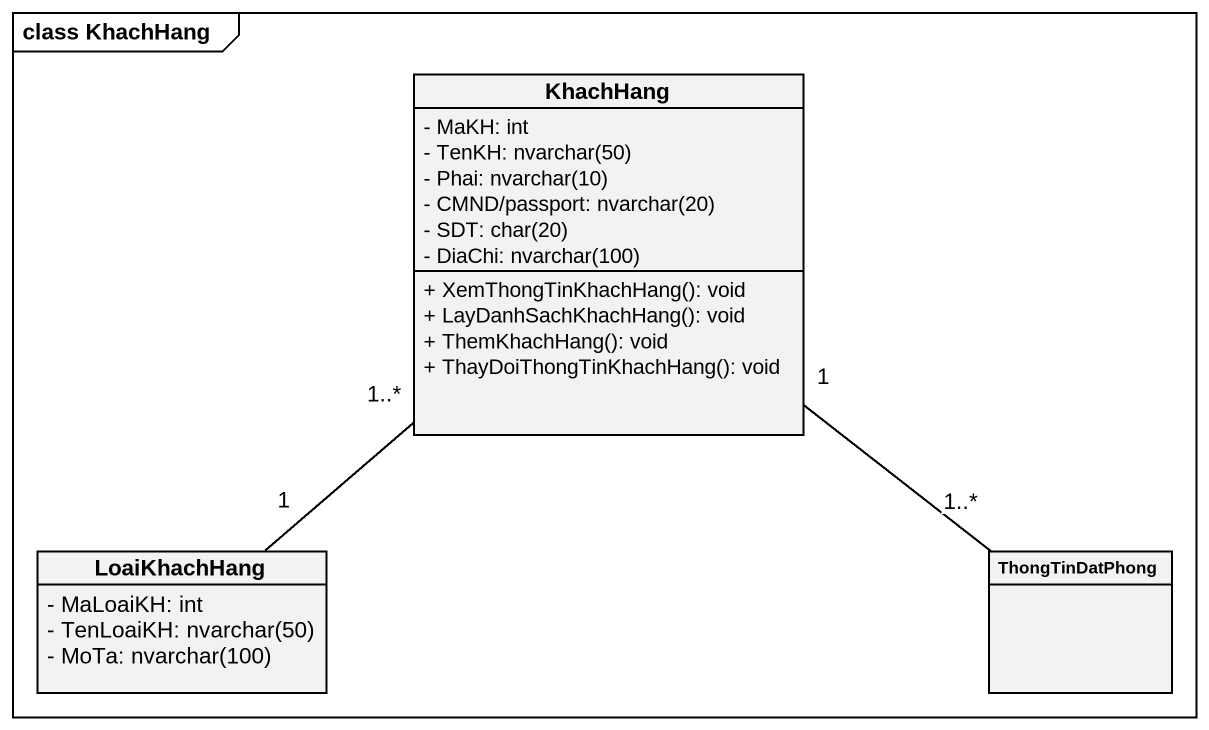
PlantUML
@startuml
mainframe class KhachHang
hide circle
hide empty members
skinparam classAttributeIconSize 0
class KhachHang {
  - MaKH: int
  {field} - TenKH: nvarchar(50)
  {field} - Phai: nvarchar(10)
  {field} - CMND/passport: nvarchar(20)
  {field} - SDT: char(20)
  {field} - DiaChi: nvarchar(100)
  + XemThongTinKhachHang(): void
  + LayDanhSachKhachHang(): void
  + ThemKhachHang(): void
  + ThayDoiThongTinKhachHang(): void
}
class LoaiKhachHang {
  - MaLoaiKH: int
  {field} - TenLoaiKH: nvarchar(50)
  {field} - MoTa: nvarchar(100)
}
class ThongTinDatPhong
KhachHang "1..*" -- "1" LoaiKhachHang
KhachHang "1" -- "1..*" ThongTinDatPhong
@enduml
